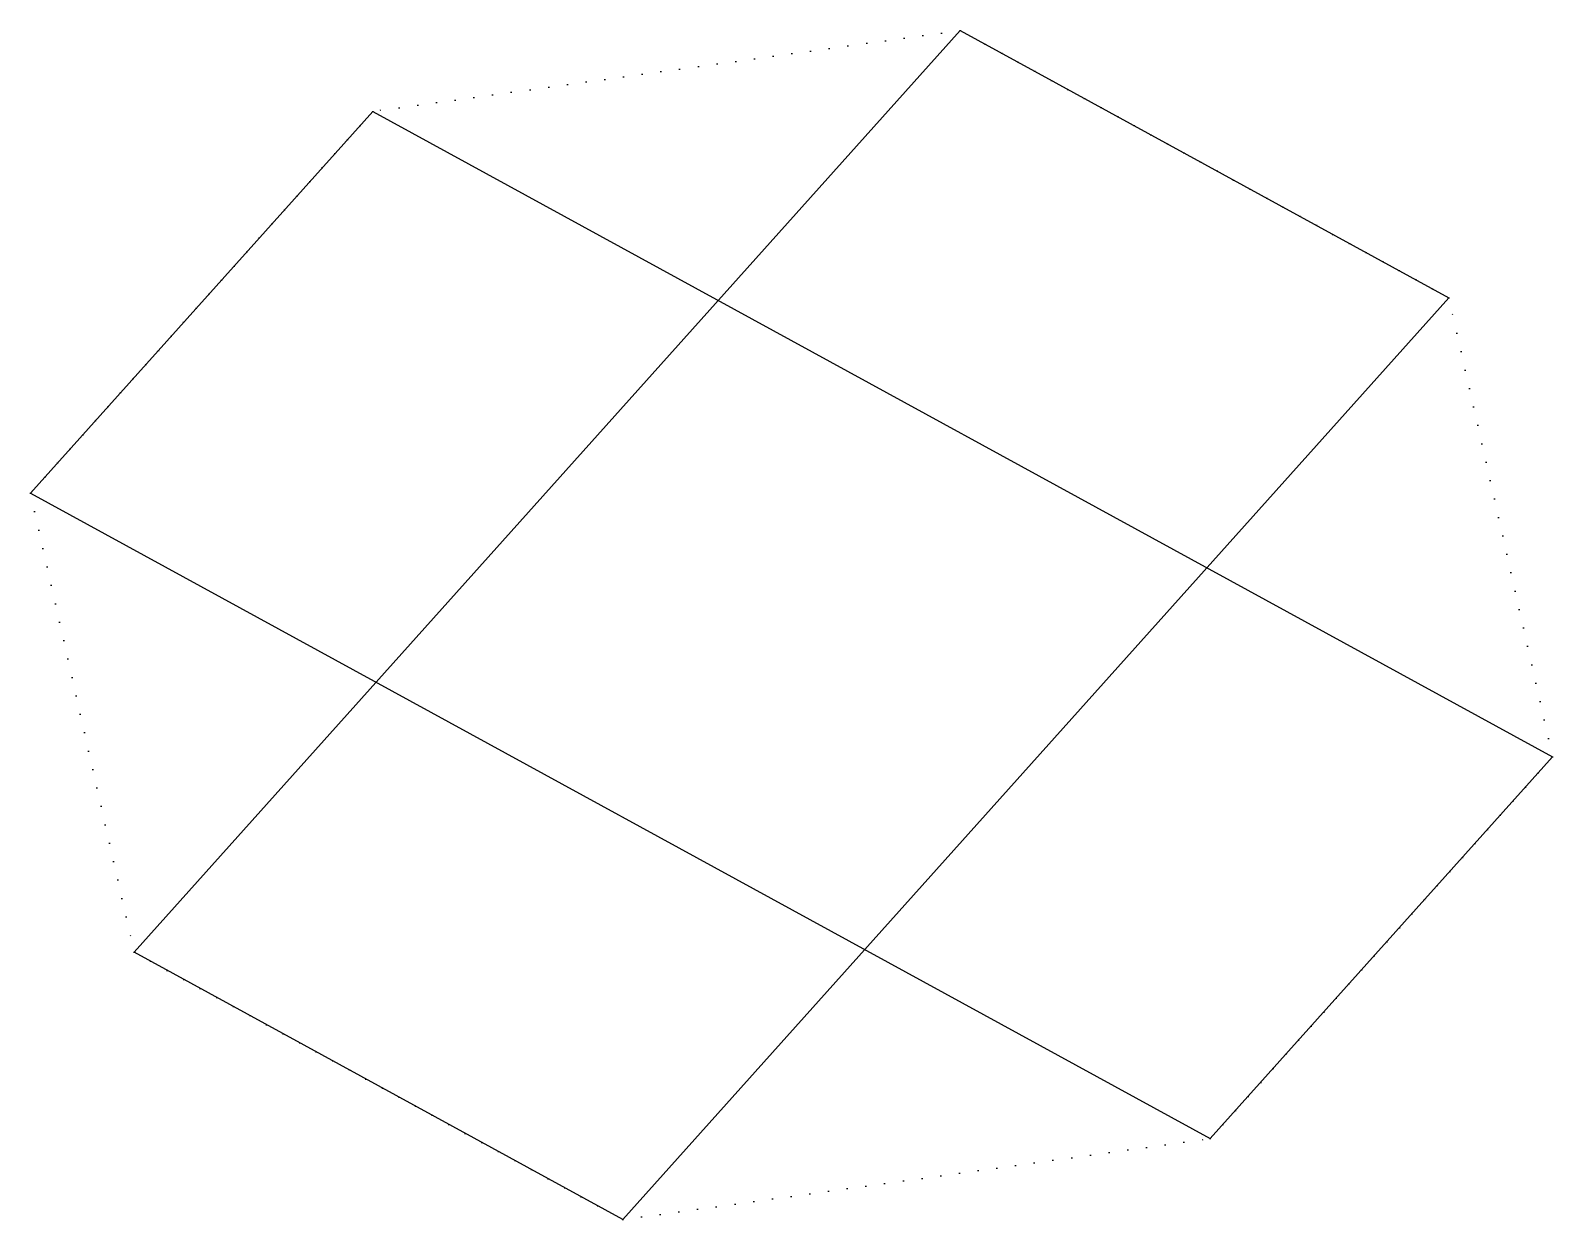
# Model space of a CAD drawing. Header units: millimetres. Extents: x -125 to 125, y -98 to 98.
import ezdxf

# ---------------------------------------------------------------- set-up
doc = ezdxf.new("R2010")
doc.units = ezdxf.units.MM
doc.linetypes.add('ACAD_ISO07W100', pattern=[3, 0, -3])

msp = doc.modelspace()

# ---------------------------------------------------------------- linework, layer by layer
for p, q in [((-107.95, -53.73), (27.7, 97.63)), ((27.7, 97.63), (107.95, 53.73)), ((-124.97, 21.64), (-68.77, 84.34)), ((-68.77, 84.34), (124.97, -21.64)), ((107.95, 53.73), (-27.7, -97.63)), ((-124.97, 21.64), (68.77, -84.34)), ((68.77, -84.34), (124.97, -21.64)), ((-27.7, -97.63), (-107.95, -53.73))]:
    msp.add_line(p, q)
at = {"linetype": 'ACAD_ISO07W100'}
for p, q in [((27.7, 97.63), (-68.77, 84.34)), ((107.95, 53.73), (27.7, 97.63)), ((-68.77, 84.34), (-124.97, 21.64)), ((124.97, -21.64), (107.95, 53.73)), ((-124.97, 21.64), (-107.95, -53.73)), ((68.77, -84.34), (124.97, -21.64)), ((-107.95, -53.73), (-27.7, -97.63)), ((-27.7, -97.63), (68.77, -84.34))]:
    msp.add_line(p, q, dxfattribs=at)

doc.saveas('drawing.dxf')
